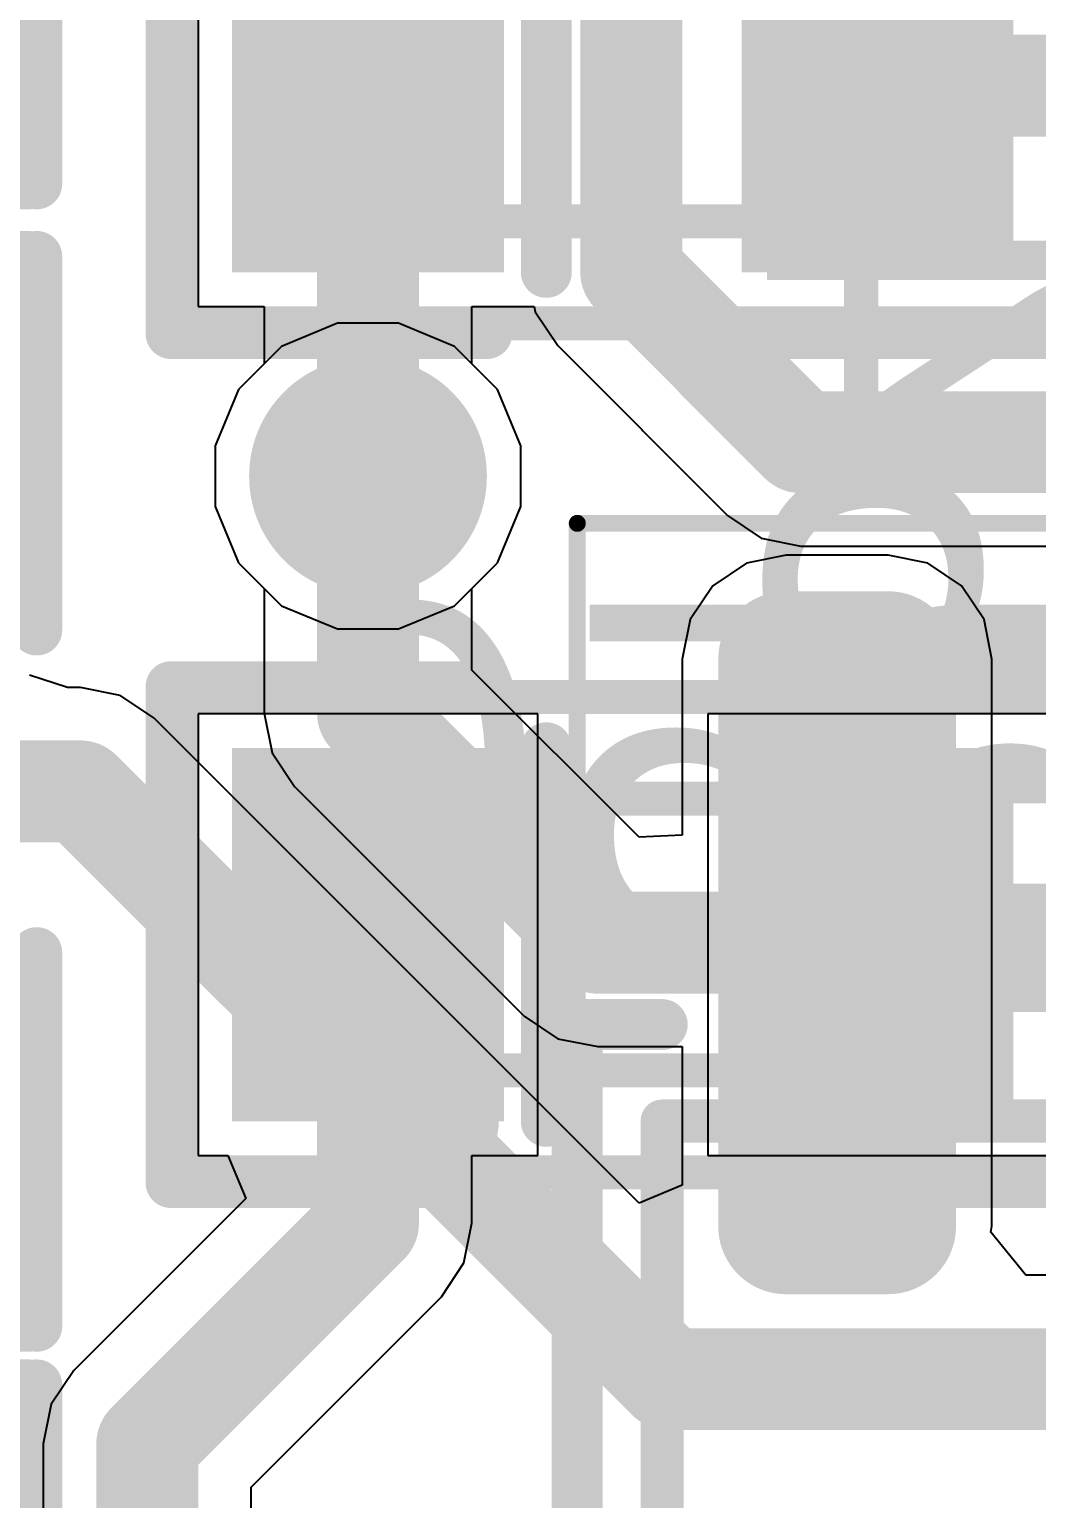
# Model space of a CAD drawing. Header units: millimetres. Extents: x 95 to 305, y 96 to 295.
# Drawn here: x 174.653 to 177.618, y 119.752 to 124.079 of the extents above; entities that cross this region are included whole.
import ezdxf

# ---------------------------------------------------------------- set-up
doc = ezdxf.new("R2010")
doc.units = ezdxf.units.MM
for name, color, linetype in [('BottomLayer', 5, 'Continuous'), ('BottomOverlay', 54, 'Continuous'), ('BottomPaste', 16, 'Continuous'), ('BottomSolder', 6, 'Continuous'), ('Mechanical11', 56, 'Continuous'), ('Mechanical13', 56, 'Continuous'), ('Mechanical15', 56, 'Continuous'), ('TopLayer', 1, 'Continuous'), ('TopOverlay', 2, 'Continuous'), ('TopPaste', 8, 'Continuous'), ('TopSolder', 216, 'Continuous'), ('ViaHoleLayer', 16, 'Continuous')]:
    doc.layers.add(name, color=color, linetype=linetype)
doc.styles.add('Arial', font='arial.ttf', dxfattribs={"height": 0.2})

# ---------------------------------------------------------------- blocks, each defined once
blk = doc.blocks.new('SOIC_14_B_59')
at = {"layer": 'BottomLayer'}
h = blk.add_hatch(color=5, dxfattribs=at)
edge = h.paths.add_edge_path()
edge.add_arc((-3.27599929, -3.65400082), 0.1499997, 90, 180)
edge.add_line((-3.42599899, -3.65400082), (-3.42599899, -3.95400022))
edge.add_arc((-3.27599929, -3.95400022), 0.1499997, 180, 270)
edge.add_line((-3.27599929, -4.103999920000001), (-1.60599755, -4.103999920000001))
edge.add_arc((-1.60599755, -3.95400022), 0.1499997, 270, 360)
edge.add_line((-1.45599785, -3.95400022), (-1.45599785, -3.65400082))
edge.add_arc((-1.60599755, -3.65400082), 0.1499997, 0, 90)
edge.add_line((-1.60599755, -3.50400112), (-3.27599929, -3.50400112))
at = {"layer": 'BottomPaste'}
h = blk.add_hatch(color=16, dxfattribs=at)
edge = h.paths.add_edge_path()
edge.add_arc((-3.27599929, -3.65400082), 0.1499997, 90, 180)
edge.add_line((-3.42599899, -3.65400082), (-3.42599899, -3.95400022))
edge.add_arc((-3.27599929, -3.95400022), 0.1499997, 180, 270)
edge.add_line((-3.27599929, -4.103999920000001), (-1.60599755, -4.103999920000001))
edge.add_arc((-1.60599755, -3.95400022), 0.1499997, 270, 360)
edge.add_line((-1.45599785, -3.95400022), (-1.45599785, -3.65400082))
edge.add_arc((-1.60599755, -3.65400082), 0.1499997, 0, 90)
edge.add_line((-1.60599755, -3.50400112), (-3.27599929, -3.50400112))
at = {"layer": 'BottomSolder'}
h = blk.add_hatch(color=6, dxfattribs=at)
edge = h.paths.add_edge_path()
edge.add_arc((-3.27599929, -3.65400082), 0.1999996, 90, 180)
edge.add_line((-3.47599889, -3.65400082), (-3.47599889, -3.95400022))
edge.add_arc((-3.27599929, -3.95400022), 0.1999996, 180, 270)
edge.add_line((-3.27599929, -4.15399982), (-1.60599755, -4.15399982))
edge.add_arc((-1.60599755, -3.95400022), 0.1999996, 270, 360)
edge.add_line((-1.40599795, -3.95400022), (-1.40599795, -3.65400082))
edge.add_arc((-1.60599755, -3.65400082), 0.1999996, 0, 90)
edge.add_line((-1.60599755, -3.45400122), (-3.27599929, -3.45400122))
at = {"layer": 'BottomOverlay', "const_width": 0.1499997}
for points in [[(-2.20000068, -4.56900026), (-2.20000068, -4.31900076)], [(2.30000048, -4.56900026), (-2.20000068, -4.56900026)]]:
    blk.add_lwpolyline(points, dxfattribs=at)
at = {"layer": 'BottomOverlay'}
for points, const_width in [([(-2.23750124, -4.31900076, 1), (-2.16250012, -4.31900076, 1)], 0.07499858), ([(-2.23750124, -4.56900026, 1), (-2.16250012, -4.56900026, 1)], 0.07499858), ([(-2.23750124, -4.56900026, 1), (-2.16250012, -4.56900026, 1)], 0.07499858), ([(-1.81600094, -5.00000016, 1), (-2.01600054, -5.00000016, 1)], 0.1999996), ([(-2.06600044, -5.00000016, 1), (-1.96600064, -5.00000016, 1)], 0.0999998), ([(-1.86600084, -5.00000016, 1), (-1.76600104, -5.00000016, 1)], 0.0999998)]:
    blk.add_lwpolyline(points, format="xyb", close=True, dxfattribs=dict(at, const_width=const_width))
at = {"layer": 'Mechanical13', "const_width": 0.127}
for points in [[(-1.91600074, -4.3190033), (-1.91600074, 4.330999719999999)], [(-1.91600074, -4.3190033), (1.98400162, -4.31900076)]]:
    blk.add_lwpolyline(points, dxfattribs=at)
at = {"layer": 'Mechanical13'}
for points, const_width in [([(-1.94775074, -4.3190033, 1), (-1.88425074, -4.3190033, 1)], 0.0635), ([(-1.94775074, -4.3190033, 1), (-1.88425074, -4.3190033, 1)], 0.0635), ([(-1.81600094, -5.00000016, 1), (-2.01600054, -5.00000016, 1)], 0.1999996), ([(-2.06600044, -5.00000016, 1), (-1.96600064, -5.00000016, 1)], 0.0999998), ([(-1.86600084, -5.00000016, 1), (-1.76600104, -5.00000016, 1)], 0.0999998)]:
    blk.add_lwpolyline(points, format="xyb", close=True, dxfattribs=dict(at, const_width=const_width))
at = {"layer": 'Mechanical15', "const_width": 0.0499999}
for points in [[(-3.67599976, -4.56900026), (-3.6760023, 4.58099922)], [(3.744000639999999, -4.56900026), (-3.67599976, -4.56900026)]]:
    blk.add_lwpolyline(points, dxfattribs=at)
at = {"layer": 'Mechanical15', "const_width": 0.02499868}
blk.add_lwpolyline([(-3.6884991, -4.56900026, 1), (-3.66350042, -4.56900026, 1)], format="xyb", close=True, dxfattribs=at)
blk.add_lwpolyline([(-3.6884991, -4.56900026, 1), (-3.66350042, -4.56900026, 1)], format="xyb", close=True, dxfattribs=at)
blk = doc.blocks.new('RES0805_B_91')
at = {"layer": 'BottomLayer'}
for points in [[(-1.38780139, 0.7187006199999999), (-0.4878006499999999, 0.7187006199999999), (-0.4878006499999999, -0.67829938), (-1.38780139, -0.67829938)], [(0.49219993, 0.7187006199999999), (1.39220067, 0.7187006199999999), (1.39220067, -0.67829938), (0.49219993, -0.67829938)]]:
    blk.add_hatch(color=5, dxfattribs=at).paths.add_polyline_path(points)
at = {"layer": 'BottomPaste'}
for points in [[(-1.38780139, 0.7187006199999999), (-0.4878006499999999, 0.7187006199999999), (-0.4878006499999999, -0.67829938), (-1.38780139, -0.67829938)], [(0.49219993, 0.7187006199999999), (1.39220067, 0.7187006199999999), (1.39220067, -0.67829938), (0.49219993, -0.67829938)]]:
    blk.add_hatch(color=16, dxfattribs=at).paths.add_polyline_path(points)
at = {"layer": 'BottomSolder'}
for points in [[(-1.43780129, 0.76870052), (-0.43780075, 0.76870052), (-0.43780075, -0.72829928), (-1.43780129, -0.72829928)], [(0.44220003, 0.76870052), (1.44220057, 0.76870052), (1.44220057, -0.72829928), (0.44220003, -0.72829928)]]:
    blk.add_hatch(color=6, dxfattribs=at).paths.add_polyline_path(points)
at = {"layer": 'BottomOverlay', "const_width": 0.1499997}
for points in [[(-1.57500066, 0.90000074), (-0.4499991, 0.90000074)], [(0.47500032, 0.90000074), (1.57500066, 0.90000074)], [(-1.57500066, 0.87499952), (-1.57500066, -0.8249996199999998)], [(1.57500066, 0.87499952), (1.57500066, -0.8249996199999998)], [(-1.57500066, -0.8500008399999999), (-0.47500032, -0.8500008399999999)], [(0.47500032, -0.8500008399999999), (1.57500066, -0.8500008399999999)]]:
    blk.add_lwpolyline(points, dxfattribs=at)
at = {"layer": 'BottomOverlay', "const_width": 0.07499858}
for points in [[(-1.61250122, 0.90000074, 1), (-1.5375001, 0.90000074, 1)], [(-0.4874996599999999, 0.90000074, 1), (-0.41249854, 0.90000074, 1)], [(0.43749976, 0.90000074, 1), (0.5125008799999999, 0.90000074, 1)], [(1.5375001, 0.90000074, 1), (1.61250122, 0.90000074, 1)], [(-1.61250122, 0.87499952, 1), (-1.5375001, 0.87499952, 1)], [(1.5375001, 0.87499952, 1), (1.61250122, 0.87499952, 1)], [(-1.61250122, -0.8249996199999998, 1), (-1.5375001, -0.8249996199999998, 1)], [(-1.61250122, -0.8500008399999999, 1), (-1.5375001, -0.8500008399999999, 1)], [(-0.5125008799999999, -0.8500008399999999, 1), (-0.43749976, -0.8500008399999999, 1)], [(0.43749976, -0.8500008399999999, 1), (0.5125008799999999, -0.8500008399999999, 1)], [(1.5375001, -0.8249996199999998, 1), (1.61250122, -0.8249996199999998, 1)], [(1.5375001, -0.8500008399999999, 1), (1.61250122, -0.8500008399999999, 1)]]:
    blk.add_lwpolyline(points, format="xyb", close=True, dxfattribs=at)
blk = doc.blocks.new('RES0805_B_92')
at = {"layer": 'BottomLayer'}
for points in [[(-1.38780139, 0.7187031599999999), (-0.4878006499999999, 0.7187031599999999), (-0.4878006499999999, -0.6782968399999999), (-1.38780139, -0.6782968399999999)], [(0.49219993, 0.7187006199999999), (1.39220067, 0.7187006199999999), (1.39220067, -0.67829938), (0.49219993, -0.67829938)]]:
    blk.add_hatch(color=5, dxfattribs=at).paths.add_polyline_path(points)
at = {"layer": 'BottomPaste'}
for points in [[(-1.38780139, 0.7187031599999999), (-0.4878006499999999, 0.7187031599999999), (-0.4878006499999999, -0.6782968399999999), (-1.38780139, -0.6782968399999999)], [(0.49219993, 0.7187006199999999), (1.39220067, 0.7187006199999999), (1.39220067, -0.67829938), (0.49219993, -0.67829938)]]:
    blk.add_hatch(color=16, dxfattribs=at).paths.add_polyline_path(points)
at = {"layer": 'BottomSolder'}
for points in [[(-1.43780129, 0.76870306), (-0.43780075, 0.76870306), (-0.43780075, -0.72829674), (-1.43780129, -0.72829674)], [(0.44220003, 0.76870052), (1.44220057, 0.76870052), (1.44220057, -0.72829928), (0.44220003, -0.72829928)]]:
    blk.add_hatch(color=6, dxfattribs=at).paths.add_polyline_path(points)
at = {"layer": 'BottomOverlay', "const_width": 0.1499997}
for points in [[(-1.57500066, 0.90000074), (-0.4499991, 0.90000074)], [(0.47500032, 0.90000074), (1.57500066, 0.90000074)], [(-1.57500066, 0.87499952), (-1.57500066, -0.8249970799999999)], [(1.57500066, 0.87499952), (1.57500066, -0.8249970799999999)], [(-1.5750032, -0.8500008399999999), (-0.47500032, -0.8500008399999999)], [(0.47500032, -0.8500008399999999), (1.5750032, -0.8500008399999999)]]:
    blk.add_lwpolyline(points, dxfattribs=at)
at = {"layer": 'BottomOverlay', "const_width": 0.07499858}
for points in [[(-1.61250122, 0.90000074, 1), (-1.5375001, 0.90000074, 1)], [(-0.4874996599999999, 0.90000074, 1), (-0.41249854, 0.90000074, 1)], [(0.43749976, 0.90000074, 1), (0.5125008799999999, 0.90000074, 1)], [(1.5375001, 0.90000074, 1), (1.61250122, 0.90000074, 1)], [(-1.61250122, 0.87499952, 1), (-1.5375001, 0.87499952, 1)], [(1.5375001, 0.87499952, 1), (1.61250122, 0.87499952, 1)], [(-1.61250376, -0.8500008399999999, 1), (-1.53750264, -0.8500008399999999, 1)], [(-1.61250122, -0.8249970799999999, 1), (-1.5375001, -0.8249970799999999, 1)], [(-0.5125008799999999, -0.8500008399999999, 1), (-0.43749976, -0.8500008399999999, 1)], [(0.43749976, -0.8500008399999999, 1), (0.5125008799999999, -0.8500008399999999, 1)], [(1.5375001, -0.8249970799999999, 1), (1.61250122, -0.8249970799999999, 1)], [(1.53750264, -0.8500008399999999, 1), (1.61250376, -0.8500008399999999, 1)]]:
    blk.add_lwpolyline(points, format="xyb", close=True, dxfattribs=at)
blk = doc.blocks.new('RES0805_B_93')
at = {"layer": 'BottomLayer'}
for points in [[(-1.38780139, 0.7187006199999999), (-0.4878006499999999, 0.7187006199999999), (-0.4878006499999999, -0.67829938), (-1.38780139, -0.67829938)], [(0.49219993, 0.7187006199999999), (1.39220067, 0.7187006199999999), (1.39220067, -0.67829938), (0.49219993, -0.67829938)]]:
    blk.add_hatch(color=5, dxfattribs=at).paths.add_polyline_path(points)
at = {"layer": 'BottomPaste'}
for points in [[(-1.38780139, 0.7187006199999999), (-0.4878006499999999, 0.7187006199999999), (-0.4878006499999999, -0.67829938), (-1.38780139, -0.67829938)], [(0.49219993, 0.7187006199999999), (1.39220067, 0.7187006199999999), (1.39220067, -0.67829938), (0.49219993, -0.67829938)]]:
    blk.add_hatch(color=16, dxfattribs=at).paths.add_polyline_path(points)
at = {"layer": 'BottomSolder'}
for points in [[(-1.43780129, 0.76870052), (-0.43780075, 0.76870052), (-0.43780075, -0.72829928), (-1.43780129, -0.72829928)], [(0.44220003, 0.76870052), (1.44220057, 0.76870052), (1.44220057, -0.72829928), (0.44220003, -0.72829928)]]:
    blk.add_hatch(color=6, dxfattribs=at).paths.add_polyline_path(points)
at = {"layer": 'BottomOverlay', "const_width": 0.1499997}
for points in [[(-1.57500066, 0.90000074), (-0.4499991, 0.90000074)], [(0.47500032, 0.90000074), (1.57500066, 0.90000074)], [(-1.57500066, 0.87499952), (-1.57500066, -0.8249996199999998)], [(1.57500066, 0.87499952), (1.57500066, -0.8249996199999998)], [(-1.57500066, -0.8500008399999999), (-0.47500032, -0.8500008399999999)], [(0.47500032, -0.8500008399999999), (1.57500066, -0.8500008399999999)]]:
    blk.add_lwpolyline(points, dxfattribs=at)
at = {"layer": 'BottomOverlay', "const_width": 0.07499858}
for points in [[(-1.61250122, 0.90000074, 1), (-1.5375001, 0.90000074, 1)], [(-0.4874996599999999, 0.90000074, 1), (-0.41249854, 0.90000074, 1)], [(0.43749976, 0.90000074, 1), (0.5125008799999999, 0.90000074, 1)], [(1.5375001, 0.90000074, 1), (1.61250122, 0.90000074, 1)], [(-1.61250122, 0.87499952, 1), (-1.5375001, 0.87499952, 1)], [(1.5375001, 0.87499952, 1), (1.61250122, 0.87499952, 1)], [(-1.61250122, -0.8249996199999998, 1), (-1.5375001, -0.8249996199999998, 1)], [(-1.61250122, -0.8500008399999999, 1), (-1.5375001, -0.8500008399999999, 1)], [(-0.5125008799999999, -0.8500008399999999, 1), (-0.43749976, -0.8500008399999999, 1)], [(0.43749976, -0.8500008399999999, 1), (0.5125008799999999, -0.8500008399999999, 1)], [(1.5375001, -0.8249996199999998, 1), (1.61250122, -0.8249996199999998, 1)], [(1.5375001, -0.8500008399999999, 1), (1.61250122, -0.8500008399999999, 1)]]:
    blk.add_lwpolyline(points, format="xyb", close=True, dxfattribs=at)
blk = doc.blocks.new('LED0603_GREEN_139')
at = {"layer": 'TopLayer'}
for points in [[(-1.09995843, 0.49992153), (-0.39995729, 0.49992153), (-0.39995729, -0.50007901), (-1.09995843, -0.50007901)], [(0.40003857, 0.49992153), (1.10003971, 0.49992153), (1.10003971, -0.50007901), (0.40003857, -0.50007901)]]:
    blk.add_hatch(color=1, dxfattribs=at).paths.add_polyline_path(points)
at = {"layer": 'TopPaste'}
for points in [[(-1.09995843, 0.49992153), (-0.39995729, 0.49992153), (-0.39995729, -0.50007901), (-1.09995843, -0.50007901)], [(0.40003857, 0.49992153), (1.10003971, 0.49992153), (1.10003971, -0.50007901), (0.40003857, -0.50007901)]]:
    blk.add_hatch(color=8, dxfattribs=at).paths.add_polyline_path(points)
at = {"layer": 'TopSolder'}
for points in [[(-1.14995833, 0.54992143), (-0.34995739, 0.54992143), (-0.34995739, -0.55007891), (-1.14995833, -0.55007891)], [(0.35003867, 0.54992143), (1.15003961, 0.54992143), (1.15003961, -0.55007891), (0.35003867, -0.55007891)]]:
    blk.add_hatch(color=216, dxfattribs=at).paths.add_polyline_path(points)
at = {"layer": 'Mechanical11', "const_width": 0.0999998}
for points in [[(-1.29996184, 0.6999224), (1.30003804, 0.6999224)], [(-1.29996184, -0.7000798799999999), (-1.29996184, 0.6999224)], [(1.30003804, -0.7000798799999999), (1.30003804, 0.6999224)], [(-1.29996184, -0.7000798799999999), (1.30003804, -0.7000798799999999)]]:
    blk.add_lwpolyline(points, dxfattribs=at)
at = {"layer": 'Mechanical11', "const_width": 0.0499999}
for points in [[(-1.32496052, 0.6999224, 1), (-1.27496316, 0.6999224, 1)], [(-1.32496052, 0.6999224, 1), (-1.27496316, 0.6999224, 1)], [(1.27503936, 0.6999224, 1), (1.32503672, 0.6999224, 1)], [(1.27503936, 0.6999224, 1), (1.32503672, 0.6999224, 1)], [(-1.32496052, -0.7000798799999999, 1), (-1.27496316, -0.7000798799999999, 1)], [(-1.32496052, -0.7000798799999999, 1), (-1.27496316, -0.7000798799999999, 1)], [(1.27503936, -0.7000798799999999, 1), (1.32503672, -0.7000798799999999, 1)], [(1.27503936, -0.7000798799999999, 1), (1.32503672, -0.7000798799999999, 1)]]:
    blk.add_lwpolyline(points, format="xyb", close=True, dxfattribs=at)
at = {"layer": 'Mechanical15', "const_width": 0.0999998}
for points in [[(-0.7999603, 0.3999229999999999), (0.8000390399999999, 0.3999229999999999)], [(-0.7999603, -0.40007794), (-0.7999603, 0.3999229999999999)], [(-0.69996304, -0.40008048), (-0.69996304, 0.39992046)], [(-0.5999606999999999, -0.40007794), (-0.5999606999999999, 0.39992046)], [(-0.4999634399999999, 0.39992046), (-0.49995836, -0.40008048)], [(0.8000390399999999, -0.40007794), (0.8000390399999999, 0.3999229999999999)], [(-0.7999603, -0.40007794), (0.8000390399999999, -0.40007794)]]:
    blk.add_lwpolyline(points, dxfattribs=at)
at = {"layer": 'Mechanical15', "const_width": 0.0499999}
for points in [[(-0.8249589799999999, 0.3999229999999999, 1), (-0.77496162, 0.3999229999999999, 1)], [(-0.8249589799999999, 0.3999229999999999, 1), (-0.77496162, 0.3999229999999999, 1)], [(-0.7249617199999999, 0.39992046, 1), (-0.6749643599999999, 0.39992046, 1)], [(-0.62495938, 0.39992046, 1), (-0.57496202, 0.39992046, 1)], [(-0.52496212, 0.39992046, 1), (-0.47496476, 0.39992046, 1)], [(0.77504036, 0.3999229999999999, 1), (0.8250377199999999, 0.3999229999999999, 1)], [(0.77504036, 0.3999229999999999, 1), (0.8250377199999999, 0.3999229999999999, 1)], [(-0.8249589799999999, -0.40007794, 1), (-0.77496162, -0.40007794, 1)], [(-0.8249589799999999, -0.40007794, 1), (-0.77496162, -0.40007794, 1)], [(-0.7249617199999999, -0.40008048, 1), (-0.6749643599999999, -0.40008048, 1)], [(-0.62495938, -0.40007794, 1), (-0.57496202, -0.40007794, 1)], [(-0.52495704, -0.40008048, 1), (-0.4749596799999999, -0.40008048, 1)], [(0.77504036, -0.40007794, 1), (0.8250377199999999, -0.40007794, 1)], [(0.77504036, -0.40007794, 1), (0.8250377199999999, -0.40007794, 1)]]:
    blk.add_lwpolyline(points, format="xyb", close=True, dxfattribs=at)
at = {"layer": 'TopOverlay', "const_width": 0.1499997}
for points in [[(-1.32995924, -0.7300798199999999), (-1.32995924, 0.72992234)], [(-1.32995924, 0.72992234), (-0.4250004199999999, 0.72992234)], [(0.4250004199999999, 0.72992234), (1.33003798, 0.72992234)], [(1.33003798, -0.7300798199999999), (1.33003798, 0.72992234)], [(-0.22500082, -0.5499989), (-0.22500082, 0.5499989)], [(-1.32995924, -0.7300798199999999), (-0.3999992, -0.7300798199999999)], [(0.4250004199999999, -0.7300798199999999), (1.33003798, -0.7300798199999999)]]:
    blk.add_lwpolyline(points, dxfattribs=at)
at = {"layer": 'TopOverlay', "const_width": 0.07499858}
for points in [[(-1.3674598, 0.72992234, 1), (-1.29245868, 0.72992234, 1)], [(-1.3674598, 0.72992234, 1), (-1.29245868, 0.72992234, 1)], [(-0.46250098, 0.72992234, 1), (-0.38749986, 0.72992234, 1)], [(0.38749986, 0.72992234, 1), (0.46250098, 0.72992234, 1)], [(1.29253742, 0.72992234, 1), (1.36753854, 0.72992234, 1)], [(1.29253742, 0.72992234, 1), (1.36753854, 0.72992234, 1)], [(-0.26250138, 0.5499989, 1), (-0.18750026, 0.5499989, 1)], [(-0.26250138, -0.5499989, 1), (-0.18750026, -0.5499989, 1)], [(-1.3674598, -0.7300798199999999, 1), (-1.29245868, -0.7300798199999999, 1)], [(-1.3674598, -0.7300798199999999, 1), (-1.29245868, -0.7300798199999999, 1)], [(-0.43749976, -0.7300798199999999, 1), (-0.36249864, -0.7300798199999999, 1)], [(0.38749986, -0.7300798199999999, 1), (0.46250098, -0.7300798199999999, 1)], [(1.29253742, -0.7300798199999999, 1), (1.36753854, -0.7300798199999999, 1)], [(1.29253742, -0.7300798199999999, 1), (1.36753854, -0.7300798199999999, 1)]]:
    blk.add_lwpolyline(points, format="xyb", close=True, dxfattribs=at)
blk = doc.blocks.new('LED0603_GREEN_140')
at = {"layer": 'TopLayer'}
for points in [[(-1.09995843, 0.49992153), (-0.39995729, 0.49992153), (-0.39995729, -0.50007901), (-1.09995843, -0.50007901)], [(0.40003857, 0.49992153), (1.10003971, 0.49992153), (1.10003971, -0.50007901), (0.40003857, -0.50007901)]]:
    blk.add_hatch(color=1, dxfattribs=at).paths.add_polyline_path(points)
at = {"layer": 'TopPaste'}
for points in [[(-1.09995843, 0.49992153), (-0.39995729, 0.49992153), (-0.39995729, -0.50007901), (-1.09995843, -0.50007901)], [(0.40003857, 0.49992153), (1.10003971, 0.49992153), (1.10003971, -0.50007901), (0.40003857, -0.50007901)]]:
    blk.add_hatch(color=8, dxfattribs=at).paths.add_polyline_path(points)
at = {"layer": 'TopSolder'}
for points in [[(-1.14995833, 0.54992143), (-0.34995739, 0.54992143), (-0.34995739, -0.55007891), (-1.14995833, -0.55007891)], [(0.35003867, 0.54992143), (1.15003961, 0.54992143), (1.15003961, -0.55007891), (0.35003867, -0.55007891)]]:
    blk.add_hatch(color=216, dxfattribs=at).paths.add_polyline_path(points)
at = {"layer": 'Mechanical11', "const_width": 0.0999998}
for points in [[(-1.29996184, 0.6999224), (1.30003804, 0.6999224)], [(-1.29996184, -0.7000798799999999), (-1.29996184, 0.6999224)], [(1.30003804, -0.7000798799999999), (1.30003804, 0.6999224)], [(-1.29996184, -0.7000798799999999), (1.30003804, -0.7000798799999999)]]:
    blk.add_lwpolyline(points, dxfattribs=at)
at = {"layer": 'Mechanical11', "const_width": 0.0499999}
for points in [[(-1.32496052, 0.6999224, 1), (-1.27496316, 0.6999224, 1)], [(-1.32496052, 0.6999224, 1), (-1.27496316, 0.6999224, 1)], [(1.27503936, 0.6999224, 1), (1.32503672, 0.6999224, 1)], [(1.27503936, 0.6999224, 1), (1.32503672, 0.6999224, 1)], [(-1.32496052, -0.7000798799999999, 1), (-1.27496316, -0.7000798799999999, 1)], [(-1.32496052, -0.7000798799999999, 1), (-1.27496316, -0.7000798799999999, 1)], [(1.27503936, -0.7000798799999999, 1), (1.32503672, -0.7000798799999999, 1)], [(1.27503936, -0.7000798799999999, 1), (1.32503672, -0.7000798799999999, 1)]]:
    blk.add_lwpolyline(points, format="xyb", close=True, dxfattribs=at)
at = {"layer": 'Mechanical15', "const_width": 0.0999998}
for points in [[(-0.7999603, 0.3999229999999999), (0.8000390399999999, 0.3999229999999999)], [(-0.7999603, -0.40007794), (-0.7999603, 0.3999229999999999)], [(-0.69996304, -0.40008048), (-0.69996304, 0.39992046)], [(-0.5999606999999999, -0.40007794), (-0.5999606999999999, 0.39992046)], [(-0.4999634399999999, 0.39992046), (-0.49995836, -0.40008048)], [(0.8000390399999999, -0.40007794), (0.8000390399999999, 0.3999229999999999)], [(-0.7999603, -0.40007794), (0.8000390399999999, -0.40007794)]]:
    blk.add_lwpolyline(points, dxfattribs=at)
at = {"layer": 'Mechanical15', "const_width": 0.0499999}
for points in [[(-0.8249589799999999, 0.3999229999999999, 1), (-0.77496162, 0.3999229999999999, 1)], [(-0.8249589799999999, 0.3999229999999999, 1), (-0.77496162, 0.3999229999999999, 1)], [(-0.7249617199999999, 0.39992046, 1), (-0.6749643599999999, 0.39992046, 1)], [(-0.62495938, 0.39992046, 1), (-0.57496202, 0.39992046, 1)], [(-0.52496212, 0.39992046, 1), (-0.47496476, 0.39992046, 1)], [(0.77504036, 0.3999229999999999, 1), (0.8250377199999999, 0.3999229999999999, 1)], [(0.77504036, 0.3999229999999999, 1), (0.8250377199999999, 0.3999229999999999, 1)], [(-0.8249589799999999, -0.40007794, 1), (-0.77496162, -0.40007794, 1)], [(-0.8249589799999999, -0.40007794, 1), (-0.77496162, -0.40007794, 1)], [(-0.7249617199999999, -0.40008048, 1), (-0.6749643599999999, -0.40008048, 1)], [(-0.62495938, -0.40007794, 1), (-0.57496202, -0.40007794, 1)], [(-0.52495704, -0.40008048, 1), (-0.4749596799999999, -0.40008048, 1)], [(0.77504036, -0.40007794, 1), (0.8250377199999999, -0.40007794, 1)], [(0.77504036, -0.40007794, 1), (0.8250377199999999, -0.40007794, 1)]]:
    blk.add_lwpolyline(points, format="xyb", close=True, dxfattribs=at)
at = {"layer": 'TopOverlay', "const_width": 0.1499997}
for points in [[(-1.32995924, -0.7300798199999999), (-1.32995924, 0.72992234)], [(-1.32995924, 0.72992234), (-0.4250004199999999, 0.72992234)], [(0.4250004199999999, 0.72992234), (1.33003798, 0.72992234)], [(1.33003798, -0.7300798199999999), (1.33003798, 0.72992234)], [(-0.22500082, -0.5499989), (-0.22500082, 0.5499989)], [(-1.32995924, -0.7300798199999999), (-0.3999992, -0.7300798199999999)], [(0.4250004199999999, -0.7300798199999999), (1.33003798, -0.7300798199999999)]]:
    blk.add_lwpolyline(points, dxfattribs=at)
at = {"layer": 'TopOverlay', "const_width": 0.07499858}
for points in [[(-1.3674598, 0.72992234, 1), (-1.29245868, 0.72992234, 1)], [(-1.3674598, 0.72992234, 1), (-1.29245868, 0.72992234, 1)], [(-0.46250098, 0.72992234, 1), (-0.38749986, 0.72992234, 1)], [(0.38749986, 0.72992234, 1), (0.46250098, 0.72992234, 1)], [(1.29253742, 0.72992234, 1), (1.36753854, 0.72992234, 1)], [(1.29253742, 0.72992234, 1), (1.36753854, 0.72992234, 1)], [(-0.26250138, 0.5499989, 1), (-0.18750026, 0.5499989, 1)], [(-0.26250138, -0.5499989, 1), (-0.18750026, -0.5499989, 1)], [(-1.3674598, -0.7300798199999999, 1), (-1.29245868, -0.7300798199999999, 1)], [(-1.3674598, -0.7300798199999999, 1), (-1.29245868, -0.7300798199999999, 1)], [(-0.43749976, -0.7300798199999999, 1), (-0.36249864, -0.7300798199999999, 1)], [(0.38749986, -0.7300798199999999, 1), (0.46250098, -0.7300798199999999, 1)], [(1.29253742, -0.7300798199999999, 1), (1.36753854, -0.7300798199999999, 1)], [(1.29253742, -0.7300798199999999, 1), (1.36753854, -0.7300798199999999, 1)]]:
    blk.add_lwpolyline(points, format="xyb", close=True, dxfattribs=at)

msp = doc.modelspace()

# ---------------------------------------------------------------- hatches: boundary and pattern name
at = {"layer": 'BottomLayer'}
h = msp.add_hatch(color=5, dxfattribs=at)
edge = h.paths.add_edge_path()
edge.add_arc((175.6500424, 122.7629879), 0.2999994, 0, 360)
at = {"layer": 'BottomSolder'}
h = msp.add_hatch(color=6, dxfattribs=at)
edge = h.paths.add_edge_path()
edge.add_arc((175.6500424, 122.7629879), 0.3499993, 0, 360)
at = {"layer": 'TopLayer'}
h = msp.add_hatch(color=1, dxfattribs=at)
edge = h.paths.add_edge_path()
edge.add_arc((175.6500424, 122.7629879), 0.2999994, 0, 360)
at = {"layer": 'TopSolder'}
h = msp.add_hatch(color=216, dxfattribs=at)
edge = h.paths.add_edge_path()
edge.add_arc((175.6500424, 122.7629879), 0.3499993, 0, 360)
at = {"layer": 'ViaHoleLayer'}
h = msp.add_hatch(color=16, dxfattribs=at)
edge = h.paths.add_edge_path()
edge.add_arc((175.6500424, 122.7629879), 0.1499997, 0, 360)

# ---------------------------------------------------------------- linework, layer by layer
at = {"layer": 'BottomLayer'}
for p, q in [((175.5605328, 123.212987), (175.39513816, 123.14447812)), ((175.739552, 123.212987), (175.5605328, 123.212987)), ((175.90494664, 123.14447812), (175.739552, 123.212987)), ((175.39513816, 123.14447812), (175.26855218, 123.01789214)), ((176.03153262, 123.01789214), (175.90494664, 123.14447812)), ((175.26855218, 123.01789214), (175.2000433, 122.8524975)), ((176.1000415, 122.8524975), (176.03153262, 123.01789214)), ((175.2000433, 122.8524975), (175.2000433, 122.6734783)), ((176.1000415, 122.6734783), (176.1000415, 122.8524975)), ((175.2000433, 122.6734783), (175.26855218, 122.50808366)), ((176.03153262, 122.50808366), (176.1000415, 122.6734783)), ((176.88120072, 122.52990734), (176.76414736, 122.50662316)), ((177.18120012, 122.52990734), (176.88120072, 122.52990734)), ((177.29825348, 122.50662316), (177.18120012, 122.52990734)), ((175.26855218, 122.50808366), (175.34416544, 122.4324704)), ((175.95591936, 122.4324704), (176.03153262, 122.50808366)), ((176.76414736, 122.50662316), (176.6649121, 122.440319)), ((177.39748874, 122.440319), (177.29825348, 122.50662316)), ((176.6649121, 122.440319), (176.59860794, 122.34108374)), ((177.4637929, 122.34108374), (177.39748874, 122.440319)), ((175.34416544, 122.4324704), (175.34416544, 122.0651991)), ((175.95591936, 122.19188668), (175.95591936, 122.4324704)), ((176.59860794, 122.34108374), (176.57532376, 122.22403038)), ((177.48707708, 122.22403038), (177.4637929, 122.34108374)), ((176.57532376, 122.22403038), (176.57532376, 121.7059542)), ((177.48707708, 120.55403118), (177.48707708, 122.22403038)), ((174.7650556, 122.14071076), (174.65310002, 122.17703784)), ((176.44832376, 121.69948228), (175.95591936, 122.19188668)), ((174.80318608, 122.14071076), (174.7650556, 122.14071076)), ((174.80319878, 122.1407133), (174.80318608, 122.14071076)), ((174.92025214, 122.11742658), (174.80319878, 122.1407133)), ((175.0194874, 122.05112242), (174.92025214, 122.11742658)), ((176.44832376, 120.62228606), (175.0194874, 122.05112242)), ((175.34416544, 122.0651991), (175.3441629, 122.0651864)), ((175.3441629, 122.0651864), (175.36744962, 121.94813304)), ((175.36744962, 121.94813304), (175.43375378, 121.84889778)), ((175.43375378, 121.84889778), (176.1099094, 121.17274216)), ((176.57532376, 121.7059542), (176.44832376, 121.69948228)), ((176.1099094, 121.17274216), (176.20914466, 121.106438)), ((176.20914466, 121.106438), (176.32619802, 121.08315128)), ((176.32619802, 121.08315128), (176.32621072, 121.08315382)), ((176.32621072, 121.08315382), (176.57532376, 121.08315382)), ((176.57532376, 121.08315382), (176.57532376, 120.67488946)), ((176.57532376, 120.67488946), (176.44832376, 120.62228606)), ((177.48367094, 120.5369065), (177.48707708, 120.55403118)), ((177.58682034, 120.40990396), (177.48367094, 120.5369065)), ((177.7455805, 120.40990396), (177.58682034, 120.40990396))]:
    msp.add_line(p, q, dxfattribs=at)
at = {"layer": 'BottomLayer', "const_width": 0.2999994}
for points in [[(175.6500424, 122.0651864), (175.6500424, 122.7629879)], [(175.6500424, 122.0651864), (176.32619802, 121.38903078)], [(174.02819906, 121.8348338), (174.80319878, 121.8348338)], [(174.80319878, 121.8348338), (176.53400558, 120.104027)], [(176.32619802, 121.38903078), (177.03120042, 121.38903078)], [(176.53400558, 120.104027), (181.51599714, 120.104027)]]:
    msp.add_lwpolyline(points, dxfattribs=at)
at = {"layer": 'BottomLayer', "const_width": 0.1499997}
for points in [[(175.57504382, 122.7629879, 1), (175.72504098, 122.7629879, 1)], [(175.57504382, 122.0651864, 1), (175.72504098, 122.0651864, 1)], [(175.57504382, 122.0651864, 1), (175.72504098, 122.0651864, 1)], [(174.7282002, 121.8348338, 1), (174.87819736, 121.8348338, 1)], [(174.7282002, 121.8348338, 1), (174.87819736, 121.8348338, 1)], [(176.25119944, 121.38903078, 1), (176.4011966, 121.38903078, 1)], [(176.25119944, 121.38903078, 1), (176.4011966, 121.38903078, 1)], [(176.95620184, 121.38903078, 1), (177.106199, 121.38903078, 1)], [(176.459007, 120.104027, 1), (176.60900416, 120.104027, 1)], [(176.459007, 120.104027, 1), (176.60900416, 120.104027, 1)]]:
    msp.add_lwpolyline(points, format="xyb", close=True, dxfattribs=at)
at = {"layer": 'TopLayer'}
for p, q in [((175.1500434, 124.56294874), (175.1500434, 123.26295134)), ((175.1500434, 123.26295134), (175.34416544, 123.26295134)), ((175.34416544, 123.26295134), (175.34416544, 123.0935054)), ((175.95591936, 123.0935054), (175.95591936, 123.26295134)), ((175.95591936, 123.26295134), (176.13916766, 123.26295134)), ((176.13916766, 123.26295134), (176.14240616, 123.24667248)), ((176.14240616, 123.24667248), (176.20871032, 123.14743722)), ((176.20871032, 123.14743722), (176.45593106, 122.90021902)), ((175.34416544, 123.0935054), (175.26855218, 123.01789214)), ((176.03153262, 123.01789214), (175.95591936, 123.0935054)), ((175.26855218, 123.01789214), (175.2000433, 122.8524975)), ((176.1000415, 122.8524975), (176.03153262, 123.01789214)), ((176.45593106, 122.90021902), (176.45871236, 122.89605596)), ((176.45871236, 122.89605596), (176.70802606, 122.64674226)), ((175.2000433, 122.8524975), (175.2000433, 122.6734783)), ((176.1000415, 122.6734783), (176.1000415, 122.8524975)), ((175.2000433, 122.6734783), (175.26855218, 122.50808366)), ((176.03153262, 122.50808366), (176.1000415, 122.6734783)), ((176.70802606, 122.64674226), (176.80726132, 122.5804381)), ((176.80726132, 122.5804381), (176.92431468, 122.55715392)), ((176.92431468, 122.55715392), (177.9194816, 122.55715392)), ((175.26855218, 122.50808366), (175.39513816, 122.38149768)), ((175.90494664, 122.38149768), (176.03153262, 122.50808366)), ((175.39513816, 122.38149768), (175.5605328, 122.3129888)), ((175.739552, 122.3129888), (175.90494664, 122.38149768)), ((175.5605328, 122.3129888), (175.739552, 122.3129888)), ((176.1500414, 122.06294866), (175.1500434, 122.06294866)), ((175.1500434, 122.06294866), (175.1500434, 120.76295126)), ((176.1500414, 120.76295126), (176.1500414, 122.06294866)), ((177.6500384, 122.06294866), (176.6500404, 122.06294866)), ((176.6500404, 122.06294866), (176.6500404, 120.76295126)), ((175.1500434, 120.76295126), (175.23773944, 120.76295126)), ((175.23773944, 120.76295126), (175.29034284, 120.63595126)), ((175.95591936, 120.56308628), (175.95591936, 120.76295126)), ((175.95591936, 120.76295126), (176.1500414, 120.76295126)), ((176.6500404, 120.76295126), (177.6500384, 120.76295126)), ((175.29034284, 120.63595126), (174.78375254, 120.12936096)), ((175.93263518, 120.44602022), (175.9559219, 120.56307358)), ((175.9559219, 120.56307358), (175.95591936, 120.56308628)), ((175.86633102, 120.34678496), (175.93263518, 120.44602022)), ((175.30591812, 119.78637206), (175.8663234, 120.34677988)), ((175.8663234, 120.34677988), (175.86633102, 120.34678496)), ((174.78375254, 120.12936096), (174.71744838, 120.0301257)), ((174.71744838, 120.0301257), (174.69416166, 119.91307234)), ((174.69416166, 119.91307234), (174.6941642, 119.91305964)), ((174.6941642, 119.91305964), (174.6941642, 117.71300308)), ((175.30591812, 119.56295112), (175.30591812, 119.78637206))]:
    msp.add_line(p, q, dxfattribs=at)
at = {"layer": 'TopLayer', "const_width": 0.2999994}
for points in [[(176.42499894, 123.36372584), (176.42499894, 124.68805644)], [(175.6500424, 122.7629879), (175.6500424, 123.91295004)], [(177.1500394, 123.91295004), (177.15007496, 123.9129856)], [(177.15007496, 123.9129856), (179.44204142, 123.9129856)], [(176.42499894, 123.36372584), (176.67500098, 123.1137238)], [(176.67500098, 123.11234458), (176.67500098, 123.1137238)], [(176.67500098, 123.11234458), (176.92431468, 122.86303088)], [(176.92431468, 122.86303088), (178.2499991, 122.86303088)], [(175.6500424, 120.56307358), (175.6500424, 121.41294996)], [(177.1500394, 121.41294996), (179.44207698, 121.41294996)], [(175.00004116, 119.91307234), (175.6500424, 120.56307358)], [(175.00004116, 117.71299038), (175.00004116, 119.91307234)]]:
    msp.add_lwpolyline(points, dxfattribs=at)
at = {"layer": 'TopLayer', "const_width": 0.1499997}
for points in [[(175.57504382, 123.91295004, 1), (175.72504098, 123.91295004, 1)], [(177.07504082, 123.91295004, 1), (177.22503798, 123.91295004, 1)], [(177.07507638, 123.9129856, 1), (177.22507354, 123.9129856, 1)], [(177.07507638, 123.9129856, 1), (177.22507354, 123.9129856, 1)], [(176.35000036, 123.36372584, 1), (176.49999752, 123.36372584, 1)], [(176.35000036, 123.36372584, 1), (176.49999752, 123.36372584, 1)], [(176.6000024, 123.1137238, 1), (176.74999956, 123.1137238, 1)], [(176.6000024, 123.1137238, 1), (176.74999956, 123.1137238, 1)], [(176.6000024, 123.11234458, 1), (176.74999956, 123.11234458, 1)], [(176.6000024, 123.11234458, 1), (176.74999956, 123.11234458, 1)], [(176.8493161, 122.86303088, 1), (176.99931326, 122.86303088, 1)], [(176.8493161, 122.86303088, 1), (176.99931326, 122.86303088, 1)], [(175.57504382, 122.7629879, 1), (175.72504098, 122.7629879, 1)], [(175.57504382, 121.41294996, 1), (175.72504098, 121.41294996, 1)], [(177.07504082, 121.41294996, 1), (177.22503798, 121.41294996, 1)], [(175.57504382, 120.56307358, 1), (175.72504098, 120.56307358, 1)], [(175.57504382, 120.56307358, 1), (175.72504098, 120.56307358, 1)], [(174.92504258, 119.91307234, 1), (175.07503974, 119.91307234, 1)], [(174.92504258, 119.91307234, 1), (175.07503974, 119.91307234, 1)]]:
    msp.add_lwpolyline(points, format="xyb", close=True, dxfattribs=at)

# ---------------------------------------------------------------- block references
for name, p, rotation in [('RES0805_B_93', (173.82480094, 125.19862946), 90), ('RES0805_B_92', (173.82480094, 121.8348338), 90), ('SOIC_14_B_59', (180.83520094, 118.94803236), 270), ('RES0805_B_91', (173.82480094, 118.51203374), 90)]:
    msp.add_blockref(name, p, dxfattribs=dict(rotation=rotation))
for name, p in [('LED0603_GREEN_140', (176.40000026, 123.91302878)), ('LED0603_GREEN_139', (176.40000026, 121.4130287))]:
    msp.add_blockref(name, p)

# ---------------------------------------------------------------- texts
at = {"layer": 'BottomOverlay', "style": 'Arial', "text_generation_flag": 2}
msp.add_text('R54', height=1.00000054, rotation=270, dxfattribs=at).set_placement((176.82500068, 121.07023284))
msp.add_text('R56', height=1.00000054, dxfattribs=at).set_placement((177.97360138, 121.3848347))

doc.saveas('drawing.dxf')
